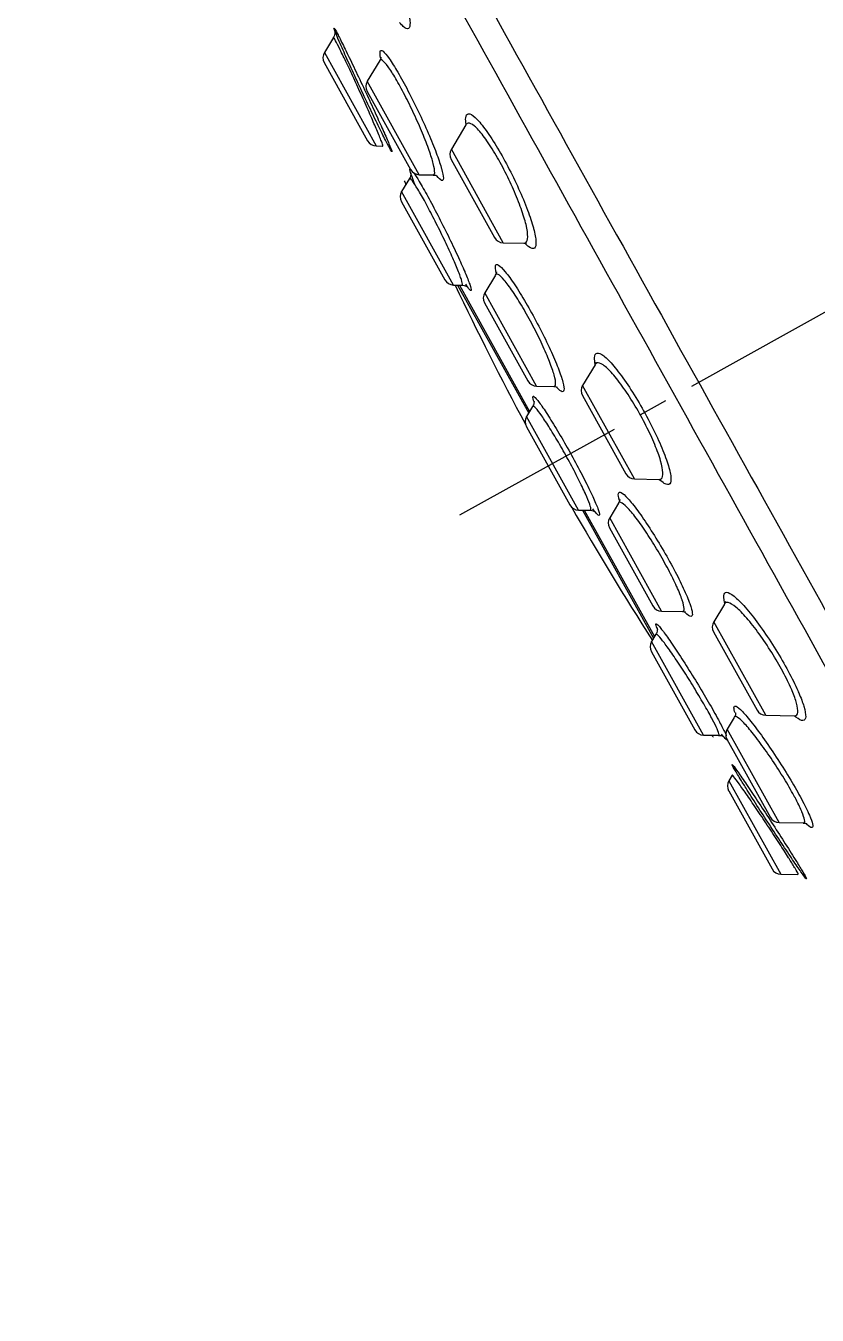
# Model space of a CAD drawing. Extents: x 9131 to 9725, y -7552 to -7132.
# Drawn here: x 9551.66 to 9575.16, y -7299.07 to -7260.79 of the extents above; entities that cross this region are included whole.
import ezdxf

# ---------------------------------------------------------------- set-up
doc = ezdxf.new("R2010")
doc.units = 0
doc.header["$LTSCALE"] = 7
doc.header["$MEASUREMENT"] = 0
doc.linetypes.add('CENTER2', pattern=[1.125, 0.75, -0.125, 0.125, -0.125])
doc.layers.add('CL', color=1, linetype='CENTER2')
doc.layers.add('DWG', color=7, linetype='CONTINUOUS')

# ---------------------------------------------------------------- blocks, each defined once
blk = doc.blocks.new('A$C265F4C77')
at = {"layer": 'CL'}
blk.add_line((-104.443, -13.209), (-104.141, 25.741), dxfattribs=at)
at = {"layer": 'DWG', "color": 0, "linetype": 'Continuous'}
for p, q in [((-114.429, -7.352), (-114.014, -8.084)), ((-110.841, -8.109), (-110.531, -7.582)), ((-106.347, -7.518), (-105.991, -8.147)), ((-102.818, -8.171), (-102.451, -7.548)), ((-94.794, -8.233), (-94.361, -7.496)), ((-98.272, -7.673), (-97.968, -8.209)), ((-110.841, -8.109), (-114.014, -8.084)), ((-113.755, -8.236), (-111.102, -8.257)), ((-102.818, -8.171), (-105.991, -8.147)), ((-105.732, -8.299), (-103.079, -8.319)), ((-94.794, -8.233), (-97.968, -8.209)), ((-97.709, -8.361), (-95.055, -8.381)), ((-117.353, -8.637), (-117, -9.261)), ((-110.122, -8.785), (-109.82, -9.317)), ((-113.827, -9.286), (-113.618, -8.931)), ((-106.647, -9.341), (-106.389, -8.903)), ((-102.428, -8.938), (-102.18, -9.376)), ((-99.007, -9.401), (-98.693, -8.868)), ((-95.201, -9.078), (-95, -9.432)), ((-91.827, -9.456), (-91.461, -8.834)), ((-118.625, -9.498), (-118.623, -9.502)), ((-118.623, -9.502), (-118.369, -9.95)), ((-113.827, -9.286), (-117, -9.261)), ((-116.741, -9.413), (-114.088, -9.434)), ((-106.647, -9.341), (-109.82, -9.317)), ((-109.562, -9.469), (-106.908, -9.489)), ((-99.007, -9.401), (-102.18, -9.376)), ((-101.921, -9.528), (-99.268, -9.549)), ((-91.827, -9.456), (-95, -9.432)), ((-118.369, -9.95), (-115.196, -9.975)), ((-115.196, -9.975), (-115.101, -9.814)), ((-115.101, -9.814), (-115.1, -9.812)), ((-113.868, -9.597), (-113.646, -9.987)), ((-110.473, -10.012), (-110.35, -9.802)), ((-110.413, -9.91), (-106.064, -9.943)), ((-110.386, -9.862), (-106.091, -9.896)), ((-106.177, -9.744), (-106.005, -10.046)), ((-102.832, -10.071), (-102.66, -9.778)), ((-102.745, -9.922), (-98.45, -9.955)), ((-98.49, -9.885), (-98.364, -10.106)), ((-95.191, -10.13), (-94.968, -9.75)), ((-95.003, -9.912), (-95.003, -9.913)), ((-94.742, -9.584), (-92.088, -9.604)), ((-90.469, -10.167), (-90.212, -9.73)), ((-90.212, -9.73), (-90.212, -9.729)), ((-118.11, -10.102), (-115.457, -10.123)), ((-110.473, -10.012), (-113.646, -9.987)), ((-113.388, -10.139), (-110.734, -10.16)), ((-102.832, -10.071), (-106.005, -10.046)), ((-105.747, -10.198), (-103.093, -10.219)), ((-102.772, -9.969), (-98.423, -10.003)), ((-95.191, -10.13), (-98.364, -10.106)), ((-98.106, -10.258), (-95.452, -10.278)), ((-93.737, -9.976), (-93.642, -10.142)), ((-93.642, -10.142), (-90.469, -10.167)), ((-93.383, -10.294), (-90.73, -10.315))]:
    blk.add_line(p, q, dxfattribs=at)
for centre, radius, start, end in [((-113.753, -7.936), 0.3, 209.5552, 269.5552), ((-111.099, -7.957), 0.3, 269.5552, 329.5552), ((-105.73, -7.999), 0.3, 209.5552, 269.5552), ((-103.076, -8.019), 0.3, 269.5552, 329.5552), ((-97.707, -8.061), 0.3, 209.5552, 269.5552), ((-95.053, -8.081), 0.3, 269.5552, 329.5552), ((-116.739, -9.113), 0.3, 209.5552, 269.5552), ((-114.085, -9.134), 0.3, 269.5552, 329.5552), ((-109.559, -9.169), 0.3, 209.5552, 269.5552), ((-106.906, -9.189), 0.3, 269.5552, 329.5552), ((-101.919, -9.228), 0.3, 209.5552, 269.5552), ((-99.265, -9.249), 0.3, 269.5552, 329.5552), ((-94.739, -9.284), 0.3, 209.5552, 269.5552), ((-92.086, -9.304), 0.3, 269.5552, 329.5552), ((-118.108, -9.802), 0.3, 209.5552, 269.5552), ((-103.031, 168.694), 178.787, 266.52, 266.55669), ((-115.454, -9.823), 0.3, 269.5552, 329.5552), ((-113.385, -9.839), 0.3, 209.5552, 269.5552), ((-110.732, -9.86), 0.3, 269.5552, 329.5552), ((-103.665, 87.094), 97.305, 266.00054, 268.7284), ((-105.744, -9.898), 0.3, 209.5552, 269.5552), ((-103.091, -9.919), 0.3, 269.5552, 329.5552), ((-103.665, 87.094), 97.305, 270.38201, 273.10987), ((-98.103, -9.958), 0.3, 209.5552, 269.5552), ((-95.45, -9.978), 0.3, 269.5552, 329.5552), ((-93.381, -9.994), 0.3, 209.5552, 269.5552), ((-90.728, -10.015), 0.3, 269.5552, 329.5552)]:
    blk.add_arc(centre, radius, start, end, dxfattribs=at)
at = {"layer": 'DWG', "color": 7, "linetype": 'Continuous'}
for points, knots in [([(-92.145, 25.12), (-95.068, 24.871), (-101.008, 24.229), (-109.923, 22.843), (-118.873, 21.027), (-127.729, 18.8), (-136.361, 16.204), (-141.987, 14.221), (-144.724, 13.186)], [0, 0, 0, 0, 0.162638, 0.33144, 0.500243, 0.669046, 0.837848, 1, 1, 1, 1]), ([(-73.425, -6.149), (-78.548, -6.109), (-85.593, -6.055), (-97.385, -5.963), (-101.432, -5.932), (-109.641, -5.868), (-113.631, -5.837), (-125.262, -5.747), (-132.017, -5.694), (-139.1, -5.639), (-140.947, -5.625), (-143.423, -5.606), (-144.069, -5.601), (-144.066, -5.601)], [0, 0, 0, 0, 0.250007, 0.250007, 0.375011, 0.375011, 0.500014, 0.500014, 0.750022, 0.750022, 0.875025, 0.875025, 1, 1, 1, 1])]:
    blk.add_open_spline(points, degree=3, knots=knots, dxfattribs=at)
at = {"layer": 'DWG', "color": 0, "linetype": 'Continuous'}
for points, knots in [([(-144.758, 13.182), (-144.758, 13.182), (-144.758, 13.182), (-144.759, 13.182), (-144.381, 13.18), (-142.923, 13.176), (-141.831, 13.175), (-138.981, 13.165), (-137.252, 13.156), (-133.19, 13.139), (-130.859, 13.131), (-125.815, 13.112), (-123.04, 13.1), (-117.23, 13.076), (-114.215, 13.067), (-104.841, 13.028), (-98.384, 12.992), (-92.24, 12.968)], [0, 0, 0, 0, 0.000083, 0.000083, 0.125072, 0.125072, 0.250062, 0.250062, 0.375052, 0.375052, 0.500041, 0.500041, 0.625031, 0.625031, 0.750021, 0.750021, 1, 1, 1, 1]), ([(-91.855, 10.395), (-98.225, 10.366), (-104.956, 10.348), (-114.742, 10.314), (-117.893, 10.302), (-123.972, 10.287), (-126.874, 10.281), (-132.153, 10.271), (-134.594, 10.269), (-138.844, 10.269), (-140.653, 10.273), (-143.638, 10.274), (-144.779, 10.272), (-146.304, 10.273), (-146.7, 10.274), (-146.698, 10.274), (-146.698, 10.274), (-146.698, 10.274)], [0, 0, 0, 0, 0.25, 0.25, 0.374999, 0.374999, 0.499999, 0.499999, 0.624999, 0.624999, 0.749999, 0.749999, 0.874999, 0.874999, 0.999998, 0.999998, 1, 1, 1, 1]), ([(-145.041, -4.786), (-145.041, -4.786), (-145.041, -4.786), (-145.039, -4.786), (-144.369, -4.79), (-141.818, -4.808), (-139.917, -4.823), (-132.64, -4.879), (-125.702, -4.936), (-113.775, -5.03), (-109.683, -5.062), (-101.265, -5.124), (-97.12, -5.153), (-89.064, -5.203), (-85.248, -5.223), (-78.31, -5.251), (-75.221, -5.257), (-72.649, -5.255)], [0, 0, 0, 0, 0.00001, 0.00001, 0.125009, 0.125009, 0.250007, 0.250007, 0.500005, 0.500005, 0.625004, 0.625004, 0.750002, 0.750002, 0.875001, 0.875001, 1, 1, 1, 1]), ([(-114.436, -7.343), (-114.513, -7.314), (-114.574, -7.283), (-114.616, -7.254), (-114.681, -7.208), (-114.703, -7.162), (-114.681, -7.12), (-114.659, -7.077), (-114.592, -7.037), (-114.485, -7.003), (-114.379, -6.969), (-114.231, -6.94), (-114.053, -6.918), (-113.879, -6.897), (-113.671, -6.882), (-113.446, -6.875), (-113.226, -6.869), (-112.983, -6.869), (-112.739, -6.877), (-112.498, -6.885), (-112.248, -6.9), (-112.01, -6.922), (-111.771, -6.943), (-111.539, -6.972), (-111.33, -7.004), (-111.125, -7.036), (-110.939, -7.073), (-110.784, -7.113)], [0, 0, 0, 0, 0.078032, 0.078032, 0.078032, 0.197426, 0.197426, 0.197426, 0.316858, 0.316858, 0.316858, 0.434773, 0.434773, 0.434773, 0.550283, 0.550283, 0.550283, 0.663624, 0.663624, 0.663624, 0.775983, 0.775983, 0.775983, 0.888912, 0.888912, 0.888912, 1, 1, 1, 1]), ([(-118.308, -7.151), (-118.295, -7.155), (-118.283, -7.158), (-118.27, -7.162), (-118.109, -7.207), (-117.981, -7.255), (-117.895, -7.299), (-117.808, -7.345), (-117.762, -7.389), (-117.761, -7.428), (-117.761, -7.467), (-117.805, -7.503), (-117.89, -7.531), (-117.933, -7.545), (-117.986, -7.558), (-118.048, -7.569)], [0, 0, 0, 0, 0.021426, 0.021426, 0.021426, 0.300932, 0.300932, 0.300932, 0.582428, 0.582428, 0.582428, 0.862053, 0.862053, 0.862053, 1, 1, 1, 1]), ([(-110.976, -7.256), (-111.112, -7.217), (-111.278, -7.18), (-111.46, -7.148), (-111.645, -7.116), (-111.853, -7.088), (-112.066, -7.066), (-112.279, -7.045), (-112.503, -7.03), (-112.719, -7.022), (-112.938, -7.014), (-113.155, -7.014), (-113.352, -7.021), (-113.553, -7.028), (-113.739, -7.043), (-113.895, -7.064), (-114.053, -7.086), (-114.184, -7.116), (-114.276, -7.149), (-114.37, -7.184), (-114.427, -7.224), (-114.444, -7.267), (-114.453, -7.289), (-114.451, -7.312), (-114.438, -7.336)], [0, 0, 0, 0, 0.128338, 0.128338, 0.128338, 0.258941, 0.258941, 0.258941, 0.388926, 0.388926, 0.388926, 0.520054, 0.520054, 0.520054, 0.653683, 0.653683, 0.653683, 0.790033, 0.790033, 0.790033, 0.927948, 0.927948, 0.927948, 1, 1, 1, 1]), ([(-110.525, -7.571), (-110.517, -7.557), (-110.513, -7.542), (-110.513, -7.527), (-110.515, -7.483), (-110.556, -7.437), (-110.632, -7.391), (-110.711, -7.345), (-110.828, -7.299), (-110.976, -7.256)], [0, 0, 0, 0, 0.14421, 0.14421, 0.14421, 0.56802, 0.56802, 0.56802, 1, 1, 1, 1]), ([(-110.784, -7.113), (-110.779, -7.114), (-110.774, -7.115), (-110.768, -7.117), (-110.607, -7.158), (-110.477, -7.203), (-110.389, -7.248), (-110.299, -7.293), (-110.249, -7.34), (-110.244, -7.384), (-110.239, -7.428), (-110.278, -7.47), (-110.36, -7.507), (-110.405, -7.528), (-110.462, -7.547), (-110.532, -7.564)], [0, 0, 0, 0, 0.008468, 0.008468, 0.008468, 0.284361, 0.284361, 0.284361, 0.564701, 0.564701, 0.564701, 0.846335, 0.846335, 0.846335, 1, 1, 1, 1]), ([(-106.352, -7.508), (-106.426, -7.483), (-106.486, -7.457), (-106.53, -7.43), (-106.601, -7.387), (-106.631, -7.341), (-106.617, -7.296), (-106.603, -7.251), (-106.545, -7.207), (-106.446, -7.165), (-106.348, -7.124), (-106.206, -7.086), (-106.033, -7.054), (-105.862, -7.022), (-105.656, -6.995), (-105.431, -6.976), (-105.211, -6.957), (-104.967, -6.945), (-104.72, -6.94), (-104.478, -6.935), (-104.226, -6.938), (-103.985, -6.948), (-103.745, -6.958), (-103.511, -6.975), (-103.3, -6.998), (-103.082, -7.022), (-102.884, -7.053), (-102.72, -7.087)], [0, 0, 0, 0, 0.072541, 0.072541, 0.072541, 0.190215, 0.190215, 0.190215, 0.309201, 0.309201, 0.309201, 0.428016, 0.428016, 0.428016, 0.545137, 0.545137, 0.545137, 0.659826, 0.659826, 0.659826, 0.772475, 0.772475, 0.772475, 0.884359, 0.884359, 0.884359, 1, 1, 1, 1]), ([(-102.901, -7.231), (-102.905, -7.23), (-102.909, -7.229), (-102.912, -7.228), (-103.053, -7.195), (-103.224, -7.166), (-103.411, -7.143), (-103.413, -7.143), (-103.415, -7.142), (-103.416, -7.142), (-103.604, -7.119), (-103.814, -7.102), (-104.028, -7.093), (-104.244, -7.083), (-104.47, -7.08), (-104.688, -7.085), (-104.909, -7.09), (-105.127, -7.102), (-105.324, -7.122), (-105.524, -7.141), (-105.708, -7.168), (-105.859, -7.2), (-106.012, -7.233), (-106.136, -7.271), (-106.221, -7.312), (-106.307, -7.354), (-106.356, -7.399), (-106.365, -7.444), (-106.37, -7.464), (-106.366, -7.484), (-106.354, -7.505)], [0, 0, 0, 0, 0.003357, 0.003357, 0.003357, 0.132948, 0.132948, 0.132948, 0.134008, 0.134008, 0.134008, 0.263838, 0.263838, 0.263838, 0.394567, 0.394567, 0.394567, 0.527656, 0.527656, 0.527656, 0.663519, 0.663519, 0.663519, 0.801181, 0.801181, 0.801181, 0.938683, 0.938683, 0.938683, 1, 1, 1, 1]), ([(-102.445, -7.537), (-102.432, -7.516), (-102.428, -7.495), (-102.432, -7.474), (-102.441, -7.43), (-102.488, -7.384), (-102.57, -7.343), (-102.649, -7.303), (-102.762, -7.264), (-102.901, -7.231)], [0, 0, 0, 0, 0.192869, 0.192869, 0.192869, 0.605325, 0.605325, 0.605325, 1, 1, 1, 1]), ([(-102.72, -7.087), (-102.563, -7.121), (-102.434, -7.159), (-102.342, -7.199), (-102.247, -7.241), (-102.191, -7.286), (-102.178, -7.331), (-102.165, -7.376), (-102.196, -7.422), (-102.269, -7.464), (-102.316, -7.492), (-102.381, -7.518), (-102.462, -7.543)], [0, 0, 0, 0, 0.263452, 0.263452, 0.263452, 0.539468, 0.539468, 0.539468, 0.819578, 0.819578, 0.819578, 1, 1, 1, 1]), ([(-98.271, -7.658), (-98.283, -7.655), (-98.294, -7.652), (-98.305, -7.649), (-98.419, -7.616), (-98.496, -7.577), (-98.531, -7.537), (-98.566, -7.496), (-98.559, -7.452), (-98.511, -7.408), (-98.462, -7.363), (-98.369, -7.318), (-98.239, -7.275), (-98.108, -7.233), (-97.937, -7.192), (-97.739, -7.156), (-97.544, -7.121), (-97.316, -7.09), (-97.076, -7.066), (-96.841, -7.042), (-96.586, -7.025), (-96.335, -7.015), (-96.089, -7.005), (-95.838, -7.003), (-95.605, -7.007), (-95.374, -7.012), (-95.154, -7.024), (-94.962, -7.042), (-94.938, -7.045), (-94.914, -7.047), (-94.891, -7.05)], [0, 0, 0, 0, 0.011575, 0.011575, 0.011575, 0.131858, 0.131858, 0.131858, 0.254511, 0.254511, 0.254511, 0.379047, 0.379047, 0.379047, 0.504025, 0.504025, 0.504025, 0.627739, 0.627739, 0.627739, 0.749046, 0.749046, 0.749046, 0.867934, 0.867934, 0.867934, 0.98547, 0.98547, 0.98547, 1, 1, 1, 1]), ([(-95.035, -7.193), (-95.056, -7.191), (-95.077, -7.188), (-95.098, -7.186), (-95.267, -7.168), (-95.462, -7.156), (-95.666, -7.152), (-95.668, -7.152), (-95.671, -7.152), (-95.673, -7.152), (-95.882, -7.147), (-96.107, -7.15), (-96.328, -7.16), (-96.553, -7.17), (-96.781, -7.188), (-96.991, -7.211), (-97.205, -7.236), (-97.408, -7.267), (-97.581, -7.303), (-97.756, -7.338), (-97.906, -7.379), (-98.02, -7.422), (-98.133, -7.465), (-98.213, -7.51), (-98.254, -7.555), (-98.288, -7.593), (-98.295, -7.631), (-98.275, -7.667)], [0, 0, 0, 0, 0.017112, 0.017112, 0.017112, 0.153788, 0.153788, 0.153788, 0.155526, 0.155526, 0.155526, 0.295587, 0.295587, 0.295587, 0.438483, 0.438483, 0.438483, 0.584127, 0.584127, 0.584127, 0.731016, 0.731016, 0.731016, 0.876924, 0.876924, 0.876924, 1, 1, 1, 1]), ([(-94.362, -7.497), (-94.36, -7.494), (-94.358, -7.492), (-94.357, -7.489), (-94.334, -7.445), (-94.349, -7.402), (-94.401, -7.363), (-94.452, -7.325), (-94.54, -7.289), (-94.659, -7.259), (-94.762, -7.233), (-94.89, -7.211), (-95.035, -7.193)], [0, 0, 0, 0, 0.021512, 0.021512, 0.021512, 0.367479, 0.367479, 0.367479, 0.707204, 0.707204, 0.707204, 1, 1, 1, 1]), ([(-94.891, -7.05), (-94.728, -7.067), (-94.584, -7.09), (-94.468, -7.116), (-94.333, -7.146), (-94.232, -7.182), (-94.172, -7.22), (-94.111, -7.259), (-94.091, -7.302), (-94.113, -7.346), (-94.136, -7.39), (-94.203, -7.435), (-94.308, -7.479), (-94.324, -7.485), (-94.341, -7.492), (-94.359, -7.498)], [0, 0, 0, 0, 0.211235, 0.211235, 0.211235, 0.456518, 0.456518, 0.456518, 0.706813, 0.706813, 0.706813, 0.961563, 0.961563, 0.961563, 1, 1, 1, 1]), ([(-114.464, -7.302), (-114.46, -7.298), (-114.44, -7.297), (-114.435, -7.343), (-114.435, -7.343)], [0, 0, 0, 0, 0.98607, 1, 1, 1, 1]), ([(-110.525, -7.586), (-110.514, -7.564), (-110.494, -7.525), (-110.485, -7.52), (-110.484, -7.521)], [0, 0, 0, 0, 0.456208, 1, 1, 1, 1]), ([(-106.384, -7.464), (-106.384, -7.464), (-106.381, -7.47), (-106.367, -7.496), (-106.351, -7.52)], [0, 0, 0, 0, 0.309321, 1, 1, 1, 1]), ([(-102.445, -7.552), (-102.433, -7.53), (-102.419, -7.5), (-102.414, -7.494), (-102.414, -7.494)], [0, 0, 0, 0, 0.572844, 1, 1, 1, 1]), ([(-98.316, -7.615), (-98.316, -7.616), (-98.314, -7.621), (-98.297, -7.645), (-98.274, -7.672)], [0, 0, 0, 0, 0.197363, 1, 1, 1, 1]), ([(-94.36, -7.504), (-94.349, -7.485), (-94.335, -7.461), (-94.332, -7.456), (-94.332, -7.456)], [0, 0, 0, 0, 0.606185, 1, 1, 1, 1]), ([(-117.414, -8.573), (-117.501, -8.546), (-117.559, -8.518), (-117.584, -8.494), (-117.612, -8.466), (-117.598, -8.44), (-117.544, -8.418), (-117.49, -8.396), (-117.395, -8.378), (-117.265, -8.366), (-117.137, -8.353), (-116.973, -8.345), (-116.785, -8.342), (-116.599, -8.339), (-116.385, -8.341), (-116.161, -8.349), (-115.938, -8.356), (-115.699, -8.369), (-115.463, -8.385), (-115.227, -8.402), (-114.988, -8.423), (-114.765, -8.447), (-114.541, -8.472), (-114.327, -8.499), (-114.141, -8.528), (-113.968, -8.556), (-113.814, -8.584), (-113.691, -8.613)], [0, 0, 0, 0, 0.102695, 0.102695, 0.102695, 0.217801, 0.217801, 0.217801, 0.332071, 0.332071, 0.332071, 0.445163, 0.445163, 0.445163, 0.557268, 0.557268, 0.557268, 0.669007, 0.669007, 0.669007, 0.781146, 0.781146, 0.781146, 0.894273, 0.894273, 0.894273, 1, 1, 1, 1]), ([(-110.163, -8.731), (-110.265, -8.702), (-110.333, -8.672), (-110.362, -8.643), (-110.393, -8.613), (-110.383, -8.583), (-110.332, -8.555), (-110.281, -8.528), (-110.188, -8.502), (-110.061, -8.481), (-109.935, -8.459), (-109.771, -8.441), (-109.583, -8.428), (-109.397, -8.415), (-109.183, -8.407), (-108.957, -8.403), (-108.734, -8.4), (-108.494, -8.402), (-108.257, -8.409), (-108.021, -8.416), (-107.782, -8.428), (-107.559, -8.444), (-107.335, -8.46), (-107.122, -8.48), (-106.937, -8.504), (-106.754, -8.527), (-106.594, -8.553), (-106.468, -8.58)], [0, 0, 0, 0, 0.108852, 0.108852, 0.108852, 0.222454, 0.222454, 0.222454, 0.335984, 0.335984, 0.335984, 0.448726, 0.448726, 0.448726, 0.560313, 0.560313, 0.560313, 0.670898, 0.670898, 0.670898, 0.781075, 0.781075, 0.781075, 0.8916, 0.8916, 0.8916, 1, 1, 1, 1]), ([(-117.426, -8.555), (-117.426, -8.555), (-117.424, -8.555), (-117.404, -8.564), (-117.372, -8.611), (-117.355, -8.637)], [0, 0, 0, 0, 0.085171, 0.600361, 1, 1, 1, 1]), ([(-113.914, -8.759), (-114.02, -8.73), (-114.154, -8.702), (-114.307, -8.675), (-114.47, -8.646), (-114.658, -8.618), (-114.856, -8.594), (-115.053, -8.57), (-115.265, -8.549), (-115.474, -8.533), (-115.683, -8.516), (-115.896, -8.504), (-116.094, -8.497), (-116.293, -8.489), (-116.483, -8.487), (-116.648, -8.49), (-116.815, -8.493), (-116.961, -8.501), (-117.073, -8.514), (-117.187, -8.527), (-117.271, -8.546), (-117.317, -8.567), (-117.357, -8.586), (-117.37, -8.607), (-117.357, -8.63)], [0, 0, 0, 0, 0.11985, 0.11985, 0.11985, 0.248368, 0.248368, 0.248368, 0.375939, 0.375939, 0.375939, 0.503143, 0.503143, 0.503143, 0.630791, 0.630791, 0.630791, 0.759542, 0.759542, 0.759542, 0.889554, 0.889554, 0.889554, 1, 1, 1, 1]), ([(-113.615, -8.926), (-113.603, -8.905), (-113.615, -8.881), (-113.652, -8.857), (-113.7, -8.826), (-113.79, -8.792), (-113.914, -8.759)], [0, 0, 0, 0, 0.435126, 0.435126, 0.435126, 1, 1, 1, 1]), ([(-113.691, -8.613), (-113.682, -8.615), (-113.672, -8.618), (-113.663, -8.62), (-113.534, -8.651), (-113.44, -8.682), (-113.387, -8.711), (-113.334, -8.741), (-113.321, -8.768), (-113.35, -8.792), (-113.377, -8.815), (-113.442, -8.835), (-113.54, -8.85)], [0, 0, 0, 0, 0.024006, 0.024006, 0.024006, 0.355561, 0.355561, 0.355561, 0.687464, 0.687464, 0.687464, 1, 1, 1, 1]), ([(-110.191, -8.706), (-110.191, -8.706), (-110.188, -8.707), (-110.163, -8.718), (-110.137, -8.766), (-110.127, -8.786)], [0, 0, 0, 0, 0.15592, 0.712102, 1, 1, 1, 1]), ([(-106.68, -8.726), (-106.79, -8.699), (-106.931, -8.673), (-107.091, -8.65), (-107.254, -8.627), (-107.443, -8.606), (-107.641, -8.59), (-107.838, -8.575), (-108.051, -8.563), (-108.26, -8.556), (-108.471, -8.55), (-108.684, -8.548), (-108.882, -8.551), (-109.082, -8.555), (-109.273, -8.563), (-109.437, -8.576), (-109.603, -8.59), (-109.748, -8.608), (-109.858, -8.629), (-109.97, -8.651), (-110.05, -8.677), (-110.093, -8.705), (-110.129, -8.728), (-110.14, -8.753), (-110.126, -8.778)], [0, 0, 0, 0, 0.124116, 0.124116, 0.124116, 0.250829, 0.250829, 0.250829, 0.377227, 0.377227, 0.377227, 0.504117, 0.504117, 0.504117, 0.632132, 0.632132, 0.632132, 0.761388, 0.761388, 0.761388, 0.891369, 0.891369, 0.891369, 1, 1, 1, 1]), ([(-106.387, -8.899), (-106.372, -8.873), (-106.385, -8.845), (-106.428, -8.818), (-106.476, -8.787), (-106.562, -8.755), (-106.68, -8.726)], [0, 0, 0, 0, 0.468549, 0.468549, 0.468549, 1, 1, 1, 1]), ([(-106.468, -8.58), (-106.464, -8.581), (-106.461, -8.582), (-106.457, -8.583), (-106.328, -8.611), (-106.231, -8.642), (-106.176, -8.672), (-106.12, -8.703), (-106.104, -8.733), (-106.13, -8.762), (-106.155, -8.791), (-106.223, -8.818), (-106.328, -8.842), (-106.331, -8.843), (-106.335, -8.844), (-106.339, -8.844)], [0, 0, 0, 0, 0.00862, 0.00862, 0.00862, 0.333448, 0.333448, 0.333448, 0.66072, 0.66072, 0.66072, 0.988485, 0.988485, 0.988485, 1, 1, 1, 1]), ([(-102.486, -8.873), (-102.579, -8.851), (-102.644, -8.826), (-102.675, -8.801), (-102.711, -8.772), (-102.707, -8.742), (-102.662, -8.712), (-102.617, -8.683), (-102.531, -8.653), (-102.409, -8.625), (-102.288, -8.598), (-102.128, -8.572), (-101.943, -8.55), (-101.76, -8.529), (-101.546, -8.51), (-101.32, -8.497), (-101.097, -8.483), (-100.856, -8.474), (-100.616, -8.47), (-100.379, -8.466), (-100.138, -8.467), (-99.912, -8.472), (-99.688, -8.478), (-99.472, -8.489), (-99.284, -8.504), (-99.09, -8.519), (-98.92, -8.539), (-98.787, -8.562)], [0, 0, 0, 0, 0.099959, 0.099959, 0.099959, 0.212938, 0.212938, 0.212938, 0.32663, 0.32663, 0.32663, 0.440334, 0.440334, 0.440334, 0.553311, 0.553311, 0.553311, 0.665146, 0.665146, 0.665146, 0.775939, 0.775939, 0.775939, 0.886252, 0.886252, 0.886252, 1, 1, 1, 1]), ([(-98.988, -8.708), (-98.991, -8.707), (-98.994, -8.707), (-98.997, -8.706), (-99.112, -8.684), (-99.258, -8.665), (-99.423, -8.65), (-99.424, -8.65), (-99.425, -8.65), (-99.426, -8.65), (-99.593, -8.635), (-99.784, -8.625), (-99.983, -8.619), (-100.183, -8.614), (-100.398, -8.613), (-100.608, -8.617), (-100.821, -8.621), (-101.035, -8.631), (-101.233, -8.645), (-101.433, -8.658), (-101.621, -8.677), (-101.783, -8.699), (-101.946, -8.721), (-102.086, -8.747), (-102.192, -8.775), (-102.297, -8.802), (-102.372, -8.832), (-102.409, -8.862), (-102.437, -8.884), (-102.445, -8.907), (-102.433, -8.929)], [0, 0, 0, 0, 0.003524, 0.003524, 0.003524, 0.129653, 0.129653, 0.129653, 0.130436, 0.130436, 0.130436, 0.257132, 0.257132, 0.257132, 0.384401, 0.384401, 0.384401, 0.512836, 0.512836, 0.512836, 0.64249, 0.64249, 0.64249, 0.77279, 0.77279, 0.77279, 0.902765, 0.902765, 0.902765, 1, 1, 1, 1]), ([(-98.694, -8.868), (-98.675, -8.839), (-98.692, -8.809), (-98.743, -8.782), (-98.793, -8.755), (-98.877, -8.73), (-98.988, -8.708)], [0, 0, 0, 0, 0.506913, 0.506913, 0.506913, 1, 1, 1, 1]), ([(-98.787, -8.562), (-98.66, -8.584), (-98.564, -8.609), (-98.506, -8.636), (-98.445, -8.664), (-98.424, -8.694), (-98.443, -8.723), (-98.463, -8.753), (-98.524, -8.783), (-98.623, -8.812), (-98.631, -8.814), (-98.638, -8.816), (-98.646, -8.818)], [0, 0, 0, 0, 0.315652, 0.315652, 0.315652, 0.643845, 0.643845, 0.643845, 0.974657, 0.974657, 0.974657, 1, 1, 1, 1]), ([(-98.689, -8.87), (-98.679, -8.851), (-98.655, -8.81), (-98.631, -8.798), (-98.627, -8.796), (-98.627, -8.796)], [0, 0, 0, 0, 0.294093, 0.750873, 1, 1, 1, 1]), ([(-95.302, -8.988), (-95.369, -8.975), (-95.419, -8.96), (-95.449, -8.944), (-95.492, -8.921), (-95.495, -8.895), (-95.459, -8.868), (-95.422, -8.84), (-95.344, -8.811), (-95.23, -8.782), (-95.117, -8.753), (-94.964, -8.723), (-94.786, -8.696), (-94.607, -8.669), (-94.398, -8.643), (-94.174, -8.62), (-93.952, -8.598), (-93.711, -8.579), (-93.469, -8.564), (-93.231, -8.549), (-92.986, -8.539), (-92.756, -8.533), (-92.527, -8.528), (-92.307, -8.527), (-92.114, -8.532), (-91.905, -8.536), (-91.72, -8.547), (-91.577, -8.562)], [0, 0, 0, 0, 0.078929, 0.078929, 0.078929, 0.192252, 0.192252, 0.192252, 0.306696, 0.306696, 0.306696, 0.421962, 0.421962, 0.421962, 0.537346, 0.537346, 0.537346, 0.65208, 0.65208, 0.65208, 0.765682, 0.765682, 0.765682, 0.878184, 0.878184, 0.878184, 1, 1, 1, 1]), ([(-91.768, -8.708), (-91.778, -8.706), (-91.788, -8.705), (-91.799, -8.704), (-91.919, -8.691), (-92.069, -8.682), (-92.238, -8.678), (-92.24, -8.678), (-92.241, -8.678), (-92.243, -8.678), (-92.415, -8.674), (-92.611, -8.675), (-92.813, -8.68), (-93.018, -8.686), (-93.235, -8.697), (-93.447, -8.711), (-93.661, -8.726), (-93.875, -8.746), (-94.071, -8.768), (-94.268, -8.791), (-94.452, -8.817), (-94.609, -8.845), (-94.765, -8.872), (-94.898, -8.902), (-94.996, -8.931), (-95.094, -8.961), (-95.161, -8.99), (-95.191, -9.018), (-95.21, -9.035), (-95.215, -9.052), (-95.207, -9.068)], [0, 0, 0, 0, 0.010943, 0.010943, 0.010943, 0.137423, 0.137423, 0.137423, 0.138629, 0.138629, 0.138629, 0.267027, 0.267027, 0.267027, 0.396644, 0.396644, 0.396644, 0.527448, 0.527448, 0.527448, 0.658788, 0.658788, 0.658788, 0.789663, 0.789663, 0.789663, 0.919165, 0.919165, 0.919165, 1, 1, 1, 1]), ([(-91.46, -8.832), (-91.459, -8.83), (-91.458, -8.829), (-91.458, -8.828), (-91.446, -8.801), (-91.469, -8.777), (-91.527, -8.756), (-91.58, -8.737), (-91.662, -8.72), (-91.768, -8.708)], [0, 0, 0, 0, 0.026008, 0.026008, 0.026008, 0.536936, 0.536936, 0.536936, 1, 1, 1, 1]), ([(-91.577, -8.562), (-91.457, -8.575), (-91.364, -8.591), (-91.303, -8.61), (-91.236, -8.631), (-91.207, -8.656), (-91.219, -8.682), (-91.231, -8.708), (-91.284, -8.737), (-91.374, -8.766), (-91.384, -8.769), (-91.394, -8.772), (-91.404, -8.775)], [0, 0, 0, 0, 0.299501, 0.299501, 0.299501, 0.63032, 0.63032, 0.63032, 0.964534, 0.964534, 0.964534, 1, 1, 1, 1]), ([(-91.46, -8.836), (-91.446, -8.814), (-91.421, -8.776), (-91.395, -8.76), (-91.39, -8.757), (-91.39, -8.757)], [0, 0, 0, 0, 0.325951, 0.705936, 1, 1, 1, 1]), ([(-113.612, -8.931), (-113.607, -8.919), (-113.589, -8.878), (-113.54, -8.845), (-113.52, -8.834), (-113.518, -8.832), (-113.518, -8.832)], [0, 0, 0, 0, 0.127282, 0.487607, 0.83934, 1, 1, 1, 1]), ([(-106.386, -8.904), (-106.37, -8.879), (-106.34, -8.835), (-106.315, -8.823), (-106.312, -8.822), (-106.312, -8.822)], [0, 0, 0, 0, 0.373866, 0.804189, 1, 1, 1, 1]), ([(-102.507, -8.851), (-102.507, -8.851), (-102.504, -8.852), (-102.479, -8.862), (-102.448, -8.913), (-102.432, -8.939)], [0, 0, 0, 0, 0.113788, 0.638618, 1, 1, 1, 1]), ([(-95.302, -8.974), (-95.302, -8.974), (-95.291, -8.979), (-95.237, -9.013), (-95.215, -9.061), (-95.208, -9.078)], [0, 0, 0, 0, 0.424809, 0.81801, 1, 1, 1, 1]), ([(-114.82, -9.66), (-114.825, -9.663), (-114.847, -9.665), (-114.884, -9.665), (-114.942, -9.666), (-115.037, -9.663), (-115.163, -9.657), (-115.289, -9.652), (-115.449, -9.643), (-115.629, -9.632), (-115.81, -9.621), (-116.017, -9.608), (-116.231, -9.593), (-116.447, -9.578), (-116.677, -9.561), (-116.903, -9.543), (-117.13, -9.525), (-117.358, -9.506), (-117.569, -9.488), (-117.781, -9.47), (-117.981, -9.452), (-118.154, -9.435), (-118.257, -9.425), (-118.352, -9.415), (-118.435, -9.406), (-118.578, -9.391), (-118.691, -9.378), (-118.763, -9.367), (-118.832, -9.357), (-118.866, -9.349), (-118.86, -9.344), (-118.86, -9.344), (-118.86, -9.344), (-118.86, -9.344)], [0, 0, 0, 0, 0.070158, 0.070158, 0.070158, 0.177475, 0.177475, 0.177475, 0.284736, 0.284736, 0.284736, 0.392189, 0.392189, 0.392189, 0.499999, 0.499999, 0.499999, 0.608175, 0.608175, 0.608175, 0.716568, 0.716568, 0.716568, 0.780816, 0.780816, 0.780816, 0.892084, 0.892084, 0.892084, 0.999953, 0.999953, 0.999953, 1, 1, 1, 1]), ([(-118.86, -9.344), (-118.854, -9.34), (-118.81, -9.338), (-118.73, -9.339), (-118.65, -9.341), (-118.533, -9.345), (-118.388, -9.353), (-118.243, -9.36), (-118.067, -9.37), (-117.873, -9.383), (-117.679, -9.395), (-117.463, -9.41), (-117.242, -9.426), (-117.02, -9.442), (-116.788, -9.46), (-116.564, -9.478), (-116.339, -9.496), (-116.117, -9.515), (-115.915, -9.533), (-115.729, -9.55), (-115.556, -9.566), (-115.409, -9.581)], [0, 0, 0, 0, 0.144167, 0.144167, 0.144167, 0.2881, 0.2881, 0.2881, 0.432067, 0.432067, 0.432067, 0.576379, 0.576379, 0.576379, 0.7212, 0.7212, 0.7212, 0.866471, 0.866471, 0.866471, 1, 1, 1, 1]), ([(-118.798, -9.36), (-118.798, -9.36), (-118.796, -9.361), (-118.784, -9.364), (-118.751, -9.377), (-118.7, -9.408), (-118.653, -9.45), (-118.634, -9.487), (-118.629, -9.5)], [0, 0, 0, 0, 0.145235, 0.349396, 0.510655, 0.668257, 0.895469, 1, 1, 1, 1]), ([(-115.605, -9.728), (-115.733, -9.714), (-115.883, -9.698), (-116.044, -9.681), (-116.22, -9.663), (-116.414, -9.645), (-116.61, -9.627), (-116.806, -9.609), (-117.009, -9.591), (-117.203, -9.575), (-117.397, -9.559), (-117.587, -9.545), (-117.758, -9.532), (-117.928, -9.52), (-118.083, -9.51), (-118.211, -9.503), (-118.338, -9.496), (-118.442, -9.491), (-118.512, -9.49), (-118.582, -9.489), (-118.621, -9.49), (-118.626, -9.495), (-118.626, -9.495), (-118.626, -9.496), (-118.626, -9.497)], [0, 0, 0, 0, 0.130814, 0.130814, 0.130814, 0.273435, 0.273435, 0.273435, 0.415887, 0.415887, 0.415887, 0.558045, 0.558045, 0.558045, 0.699997, 0.699997, 0.699997, 0.841986, 0.841986, 0.841986, 0.984276, 0.984276, 0.984276, 1, 1, 1, 1]), ([(-113.606, -9.541), (-113.635, -9.538), (-113.662, -9.535), (-113.689, -9.531), (-113.828, -9.514), (-113.938, -9.496), (-114.01, -9.479), (-114.082, -9.463), (-114.118, -9.447), (-114.114, -9.434), (-114.114, -9.434), (-114.114, -9.434), (-114.114, -9.433)], [0, 0, 0, 0, 0.084896, 0.084896, 0.084896, 0.537537, 0.537537, 0.537537, 0.990411, 0.990411, 0.990411, 1, 1, 1, 1]), ([(-113.995, -9.477), (-113.995, -9.477), (-113.986, -9.479), (-113.942, -9.507), (-113.895, -9.548), (-113.877, -9.586), (-113.871, -9.599)], [0, 0, 0, 0, 0.384452, 0.635181, 0.883098, 1, 1, 1, 1]), ([(-113.962, -9.398), (-113.885, -9.391), (-113.778, -9.386), (-113.65, -9.383), (-113.506, -9.38), (-113.33, -9.38), (-113.136, -9.383), (-112.943, -9.386), (-112.727, -9.392), (-112.507, -9.4), (-112.286, -9.409), (-112.055, -9.42), (-111.831, -9.433), (-111.608, -9.446), (-111.386, -9.462), (-111.185, -9.478), (-110.99, -9.494), (-110.81, -9.511), (-110.657, -9.528)], [0, 0, 0, 0, 0.152648, 0.152648, 0.152648, 0.323364, 0.323364, 0.323364, 0.493769, 0.493769, 0.493769, 0.664259, 0.664259, 0.664259, 0.835193, 0.835193, 0.835193, 1, 1, 1, 1]), ([(-110.846, -9.675), (-110.978, -9.658), (-111.136, -9.642), (-111.305, -9.626), (-111.481, -9.61), (-111.675, -9.595), (-111.871, -9.582), (-112.067, -9.569), (-112.27, -9.558), (-112.464, -9.55), (-112.658, -9.541), (-112.847, -9.536), (-113.017, -9.533), (-113.187, -9.53), (-113.342, -9.53), (-113.468, -9.533), (-113.595, -9.537), (-113.696, -9.543), (-113.765, -9.552), (-113.833, -9.56), (-113.87, -9.572), (-113.872, -9.585), (-113.873, -9.587), (-113.872, -9.589), (-113.871, -9.591)], [0, 0, 0, 0, 0.135321, 0.135321, 0.135321, 0.27588, 0.27588, 0.27588, 0.416216, 0.416216, 0.416216, 0.556557, 0.556557, 0.556557, 0.69717, 0.69717, 0.69717, 0.83821, 0.83821, 0.83821, 0.979623, 0.979623, 0.979623, 1, 1, 1, 1]), ([(-110.657, -9.528), (-110.651, -9.528), (-110.645, -9.529), (-110.639, -9.53), (-110.481, -9.547), (-110.35, -9.566), (-110.256, -9.583), (-110.161, -9.6), (-110.102, -9.616), (-110.081, -9.63), (-110.061, -9.645), (-110.079, -9.658), (-110.135, -9.668), (-110.176, -9.675), (-110.237, -9.682), (-110.316, -9.686)], [0, 0, 0, 0, 0.010116, 0.010116, 0.010116, 0.2757, 0.2757, 0.2757, 0.54157, 0.54157, 0.54157, 0.807097, 0.807097, 0.807097, 1, 1, 1, 1]), ([(-106.291, -9.639), (-106.301, -9.637), (-106.31, -9.635), (-106.319, -9.634), (-106.395, -9.617), (-106.435, -9.6), (-106.436, -9.584), (-106.437, -9.567), (-106.399, -9.55), (-106.325, -9.535), (-106.25, -9.52), (-106.138, -9.506), (-105.996, -9.494), (-105.855, -9.482), (-105.681, -9.472), (-105.489, -9.465), (-105.297, -9.457), (-105.082, -9.452), (-104.861, -9.45), (-104.641, -9.448), (-104.409, -9.449), (-104.185, -9.453), (-103.961, -9.457), (-103.739, -9.463), (-103.536, -9.472), (-103.329, -9.481), (-103.137, -9.492), (-102.976, -9.506)], [0, 0, 0, 0, 0.013981, 0.013981, 0.013981, 0.137227, 0.137227, 0.137227, 0.260759, 0.260759, 0.260759, 0.38431, 0.38431, 0.38431, 0.507601, 0.507601, 0.507601, 0.630465, 0.630465, 0.630465, 0.752927, 0.752927, 0.752927, 0.875187, 0.875187, 0.875187, 1, 1, 1, 1]), ([(-102.976, -9.506), (-102.82, -9.518), (-102.69, -9.533), (-102.594, -9.548), (-102.496, -9.564), (-102.432, -9.581), (-102.407, -9.598), (-102.382, -9.614), (-102.396, -9.631), (-102.447, -9.647), (-102.49, -9.66), (-102.56, -9.673), (-102.653, -9.685)], [0, 0, 0, 0, 0.255617, 0.255617, 0.255617, 0.517408, 0.517408, 0.517408, 0.779945, 0.779945, 0.779945, 1, 1, 1, 1]), ([(-98.62, -9.768), (-98.621, -9.768), (-98.623, -9.768), (-98.624, -9.768), (-98.705, -9.758), (-98.751, -9.746), (-98.758, -9.733), (-98.765, -9.72), (-98.733, -9.705), (-98.665, -9.69), (-98.597, -9.675), (-98.49, -9.659), (-98.355, -9.643), (-98.218, -9.628), (-98.049, -9.612), (-97.86, -9.598), (-97.671, -9.584), (-97.457, -9.571), (-97.237, -9.56), (-97.017, -9.549), (-96.785, -9.539), (-96.558, -9.532), (-96.333, -9.526), (-96.108, -9.521), (-95.901, -9.519), (-95.68, -9.517), (-95.474, -9.519), (-95.303, -9.523)], [0, 0, 0, 0, 0.002274, 0.002274, 0.002274, 0.125224, 0.125224, 0.125224, 0.248562, 0.248562, 0.248562, 0.372328, 0.372328, 0.372328, 0.496372, 0.496372, 0.496372, 0.620418, 0.620418, 0.620418, 0.744188, 0.744188, 0.744188, 0.867526, 0.867526, 0.867526, 1, 1, 1, 1]), ([(-95.303, -9.523), (-95.156, -9.526), (-95.031, -9.532), (-94.936, -9.54), (-94.901, -9.543), (-94.869, -9.546), (-94.842, -9.549)], [0, 0, 0, 0, 0.727725, 0.727725, 0.727725, 1, 1, 1, 1]), ([(-90.567, -9.574), (-90.423, -9.569), (-90.299, -9.565), (-90.203, -9.563), (-90.098, -9.561), (-90.025, -9.561), (-89.991, -9.564), (-89.973, -9.566), (-89.965, -9.568), (-89.969, -9.571)], [0, 0, 0, 0, 0.369027, 0.369027, 0.369027, 0.780156, 0.780156, 0.780156, 1, 1, 1, 1]), ([(-115.097, -9.806), (-115.096, -9.805), (-115.098, -9.803), (-115.102, -9.802), (-115.117, -9.795), (-115.166, -9.786), (-115.246, -9.774), (-115.331, -9.761), (-115.455, -9.745), (-115.605, -9.728)], [0, 0, 0, 0, 0.113063, 0.113063, 0.113063, 0.537869, 0.537869, 0.537869, 1, 1, 1, 1]), ([(-115.409, -9.581), (-115.396, -9.582), (-115.383, -9.583), (-115.37, -9.584), (-115.214, -9.6), (-115.085, -9.615), (-114.992, -9.627), (-114.9, -9.638), (-114.843, -9.648), (-114.825, -9.654), (-114.818, -9.657), (-114.817, -9.659), (-114.82, -9.66)], [0, 0, 0, 0, 0.033023, 0.033023, 0.033023, 0.44577, 0.44577, 0.44577, 0.857303, 0.857303, 0.857303, 1, 1, 1, 1]), ([(-110.345, -9.792), (-110.342, -9.788), (-110.344, -9.783), (-110.35, -9.778), (-110.366, -9.763), (-110.417, -9.747), (-110.498, -9.73), (-110.583, -9.712), (-110.702, -9.694), (-110.846, -9.675)], [0, 0, 0, 0, 0.147785, 0.147785, 0.147785, 0.565436, 0.565436, 0.565436, 1, 1, 1, 1]), ([(-110.348, -9.804), (-110.337, -9.782), (-110.311, -9.741), (-110.26, -9.7), (-110.22, -9.679), (-110.2, -9.672), (-110.196, -9.671), (-110.196, -9.671)], [0, 0, 0, 0, 0.185705, 0.393924, 0.584333, 0.795669, 1, 1, 1, 1]), ([(-106.297, -9.63), (-106.297, -9.63), (-106.287, -9.633), (-106.232, -9.668), (-106.203, -9.707), (-106.19, -9.728)], [0, 0, 0, 0, 0.478567, 0.769952, 1, 1, 1, 1]), ([(-103.154, -9.653), (-103.157, -9.653), (-103.159, -9.653), (-103.162, -9.652), (-103.301, -9.64), (-103.465, -9.629), (-103.642, -9.62), (-103.643, -9.62), (-103.644, -9.62), (-103.644, -9.62), (-103.822, -9.611), (-104.017, -9.605), (-104.214, -9.602), (-104.411, -9.598), (-104.615, -9.598), (-104.808, -9.6), (-105.002, -9.602), (-105.191, -9.607), (-105.359, -9.615), (-105.527, -9.622), (-105.679, -9.632), (-105.802, -9.644), (-105.926, -9.657), (-106.023, -9.671), (-106.087, -9.686), (-106.151, -9.701), (-106.183, -9.718), (-106.181, -9.735), (-106.181, -9.737), (-106.18, -9.739), (-106.178, -9.742)], [0, 0, 0, 0, 0.002727, 0.002727, 0.002727, 0.141412, 0.141412, 0.141412, 0.141895, 0.141895, 0.141895, 0.28106, 0.28106, 0.28106, 0.420476, 0.420476, 0.420476, 0.56031, 0.56031, 0.56031, 0.700527, 0.700527, 0.700527, 0.840868, 0.840868, 0.840868, 0.980946, 0.980946, 0.980946, 1, 1, 1, 1]), ([(-102.654, -9.767), (-102.65, -9.76), (-102.652, -9.752), (-102.661, -9.745), (-102.682, -9.728), (-102.737, -9.711), (-102.822, -9.696), (-102.905, -9.68), (-103.018, -9.666), (-103.154, -9.653)], [0, 0, 0, 0, 0.183881, 0.183881, 0.183881, 0.596497, 0.596497, 0.596497, 1, 1, 1, 1]), ([(-102.656, -9.776), (-102.655, -9.771), (-102.643, -9.739), (-102.601, -9.701), (-102.559, -9.67), (-102.537, -9.661), (-102.534, -9.66), (-102.534, -9.66)], [0, 0, 0, 0, 0.041529, 0.298477, 0.532915, 0.785347, 1, 1, 1, 1]), ([(-98.637, -9.761), (-98.637, -9.76), (-98.628, -9.762), (-98.581, -9.785), (-98.527, -9.827), (-98.503, -9.868), (-98.493, -9.888)], [0, 0, 0, 0, 0.365362, 0.599598, 0.832779, 1, 1, 1, 1]), ([(-95.472, -9.67), (-95.482, -9.67), (-95.493, -9.67), (-95.504, -9.67), (-95.646, -9.666), (-95.814, -9.666), (-95.993, -9.667), (-95.995, -9.668), (-95.996, -9.668), (-95.997, -9.668), (-96.179, -9.669), (-96.377, -9.674), (-96.575, -9.681), (-96.773, -9.688), (-96.977, -9.698), (-97.17, -9.709), (-97.363, -9.721), (-97.549, -9.734), (-97.714, -9.748), (-97.879, -9.763), (-98.026, -9.778), (-98.144, -9.794), (-98.262, -9.81), (-98.354, -9.826), (-98.412, -9.841), (-98.47, -9.857), (-98.497, -9.872), (-98.49, -9.885), (-98.49, -9.885), (-98.49, -9.885), (-98.49, -9.885)], [0, 0, 0, 0, 0.010592, 0.010592, 0.010592, 0.150423, 0.150423, 0.150423, 0.151474, 0.151474, 0.151474, 0.292805, 0.292805, 0.292805, 0.434531, 0.434531, 0.434531, 0.576403, 0.576403, 0.576403, 0.718033, 0.718033, 0.718033, 0.859051, 0.859051, 0.859051, 0.999262, 0.999262, 0.999262, 1, 1, 1, 1]), ([(-94.961, -9.738), (-94.957, -9.731), (-94.961, -9.724), (-94.975, -9.718), (-95, -9.706), (-95.061, -9.695), (-95.15, -9.687), (-95.233, -9.68), (-95.343, -9.674), (-95.472, -9.67)], [0, 0, 0, 0, 0.207656, 0.207656, 0.207656, 0.619809, 0.619809, 0.619809, 1, 1, 1, 1]), ([(-95.06, -9.913), (-95.056, -9.913), (-95.052, -9.913), (-95.048, -9.913), (-95.019, -9.912), (-95.003, -9.912), (-95.003, -9.912)], [0, 0, 0, 0, 0.10478, 0.10478, 0.10478, 1, 1, 1, 1]), ([(-94.964, -9.75), (-94.957, -9.736), (-94.939, -9.7), (-94.896, -9.661), (-94.858, -9.636), (-94.838, -9.627), (-94.835, -9.626), (-94.835, -9.626)], [0, 0, 0, 0, 0.126611, 0.351063, 0.556149, 0.782786, 1, 1, 1, 1]), ([(-94.723, -9.576), (-94.706, -9.587), (-94.717, -9.599), (-94.755, -9.612), (-94.794, -9.625), (-94.863, -9.638), (-94.956, -9.652)], [0, 0, 0, 0, 0.495326, 0.495326, 0.495326, 1, 1, 1, 1]), ([(-94.014, -9.821), (-94.02, -9.817), (-93.991, -9.81), (-93.93, -9.802), (-93.866, -9.793), (-93.763, -9.782), (-93.631, -9.77), (-93.498, -9.757), (-93.332, -9.743), (-93.147, -9.729), (-92.961, -9.714), (-92.749, -9.699), (-92.531, -9.684), (-92.312, -9.669), (-92.079, -9.654), (-91.852, -9.641), (-91.626, -9.627), (-91.398, -9.614), (-91.189, -9.603), (-90.96, -9.591), (-90.745, -9.581), (-90.567, -9.574)], [0, 0, 0, 0, 0.132998, 0.132998, 0.132998, 0.274209, 0.274209, 0.274209, 0.415884, 0.415884, 0.415884, 0.558044, 0.558044, 0.558044, 0.700499, 0.700499, 0.700499, 0.842927, 0.842927, 0.842927, 1, 1, 1, 1]), ([(-89.969, -9.571), (-89.972, -9.574), (-89.983, -9.577), (-90.002, -9.58), (-90.044, -9.588), (-90.124, -9.598), (-90.236, -9.609), (-90.349, -9.62), (-90.497, -9.634), (-90.668, -9.648), (-90.839, -9.662), (-91.039, -9.677), (-91.249, -9.692), (-91.461, -9.707), (-91.689, -9.722), (-91.916, -9.736), (-92.144, -9.75), (-92.375, -9.764), (-92.593, -9.776), (-92.81, -9.788), (-93.018, -9.798), (-93.2, -9.806), (-93.32, -9.812), (-93.43, -9.816), (-93.528, -9.82), (-93.67, -9.825), (-93.787, -9.828), (-93.869, -9.828), (-93.953, -9.829), (-94.002, -9.827), (-94.013, -9.822), (-94.013, -9.822), (-94.014, -9.822), (-94.014, -9.821)], [0, 0, 0, 0, 0.05054, 0.05054, 0.05054, 0.15945, 0.15945, 0.15945, 0.268682, 0.268682, 0.268682, 0.378302, 0.378302, 0.378302, 0.48821, 0.48821, 0.48821, 0.598178, 0.598178, 0.598178, 0.707949, 0.707949, 0.707949, 0.779397, 0.779397, 0.779397, 0.884977, 0.884977, 0.884977, 0.993847, 0.993847, 0.993847, 1, 1, 1, 1]), ([(-90.731, -9.722), (-90.746, -9.723), (-90.761, -9.723), (-90.776, -9.724), (-90.922, -9.731), (-91.094, -9.74), (-91.276, -9.751), (-91.277, -9.751), (-91.278, -9.752), (-91.279, -9.752), (-91.462, -9.763), (-91.662, -9.776), (-91.86, -9.79), (-92.059, -9.804), (-92.262, -9.819), (-92.453, -9.834), (-92.644, -9.849), (-92.827, -9.865), (-92.989, -9.879), (-93.15, -9.894), (-93.294, -9.908), (-93.409, -9.921), (-93.523, -9.933), (-93.611, -9.944), (-93.667, -9.953), (-93.717, -9.961), (-93.741, -9.968), (-93.739, -9.972)], [0, 0, 0, 0, 0.014691, 0.014691, 0.014691, 0.157676, 0.157676, 0.157676, 0.15842, 0.15842, 0.15842, 0.302347, 0.302347, 0.302347, 0.446065, 0.446065, 0.446065, 0.58919, 0.58919, 0.58919, 0.731503, 0.731503, 0.731503, 0.873047, 0.873047, 0.873047, 1, 1, 1, 1]), ([(-90.205, -9.717), (-90.203, -9.715), (-90.21, -9.713), (-90.224, -9.711), (-90.254, -9.708), (-90.318, -9.708), (-90.411, -9.71), (-90.495, -9.712), (-90.604, -9.716), (-90.731, -9.722)], [0, 0, 0, 0, 0.202692, 0.202692, 0.202692, 0.622903, 0.622903, 0.622903, 1, 1, 1, 1])]:
    blk.add_open_spline(points, degree=3, knots=knots, dxfattribs=at)

msp = doc.modelspace()

# ---------------------------------------------------------------- block references
at = {"layer": 'DWG', "color": 3, "ltscale": 0.6, "rotation": 299.4923230646081}
msp.add_blockref('A$C265F4C77', (9627.46462, -7359.71804), dxfattribs=at)

doc.saveas('drawing.dxf')
